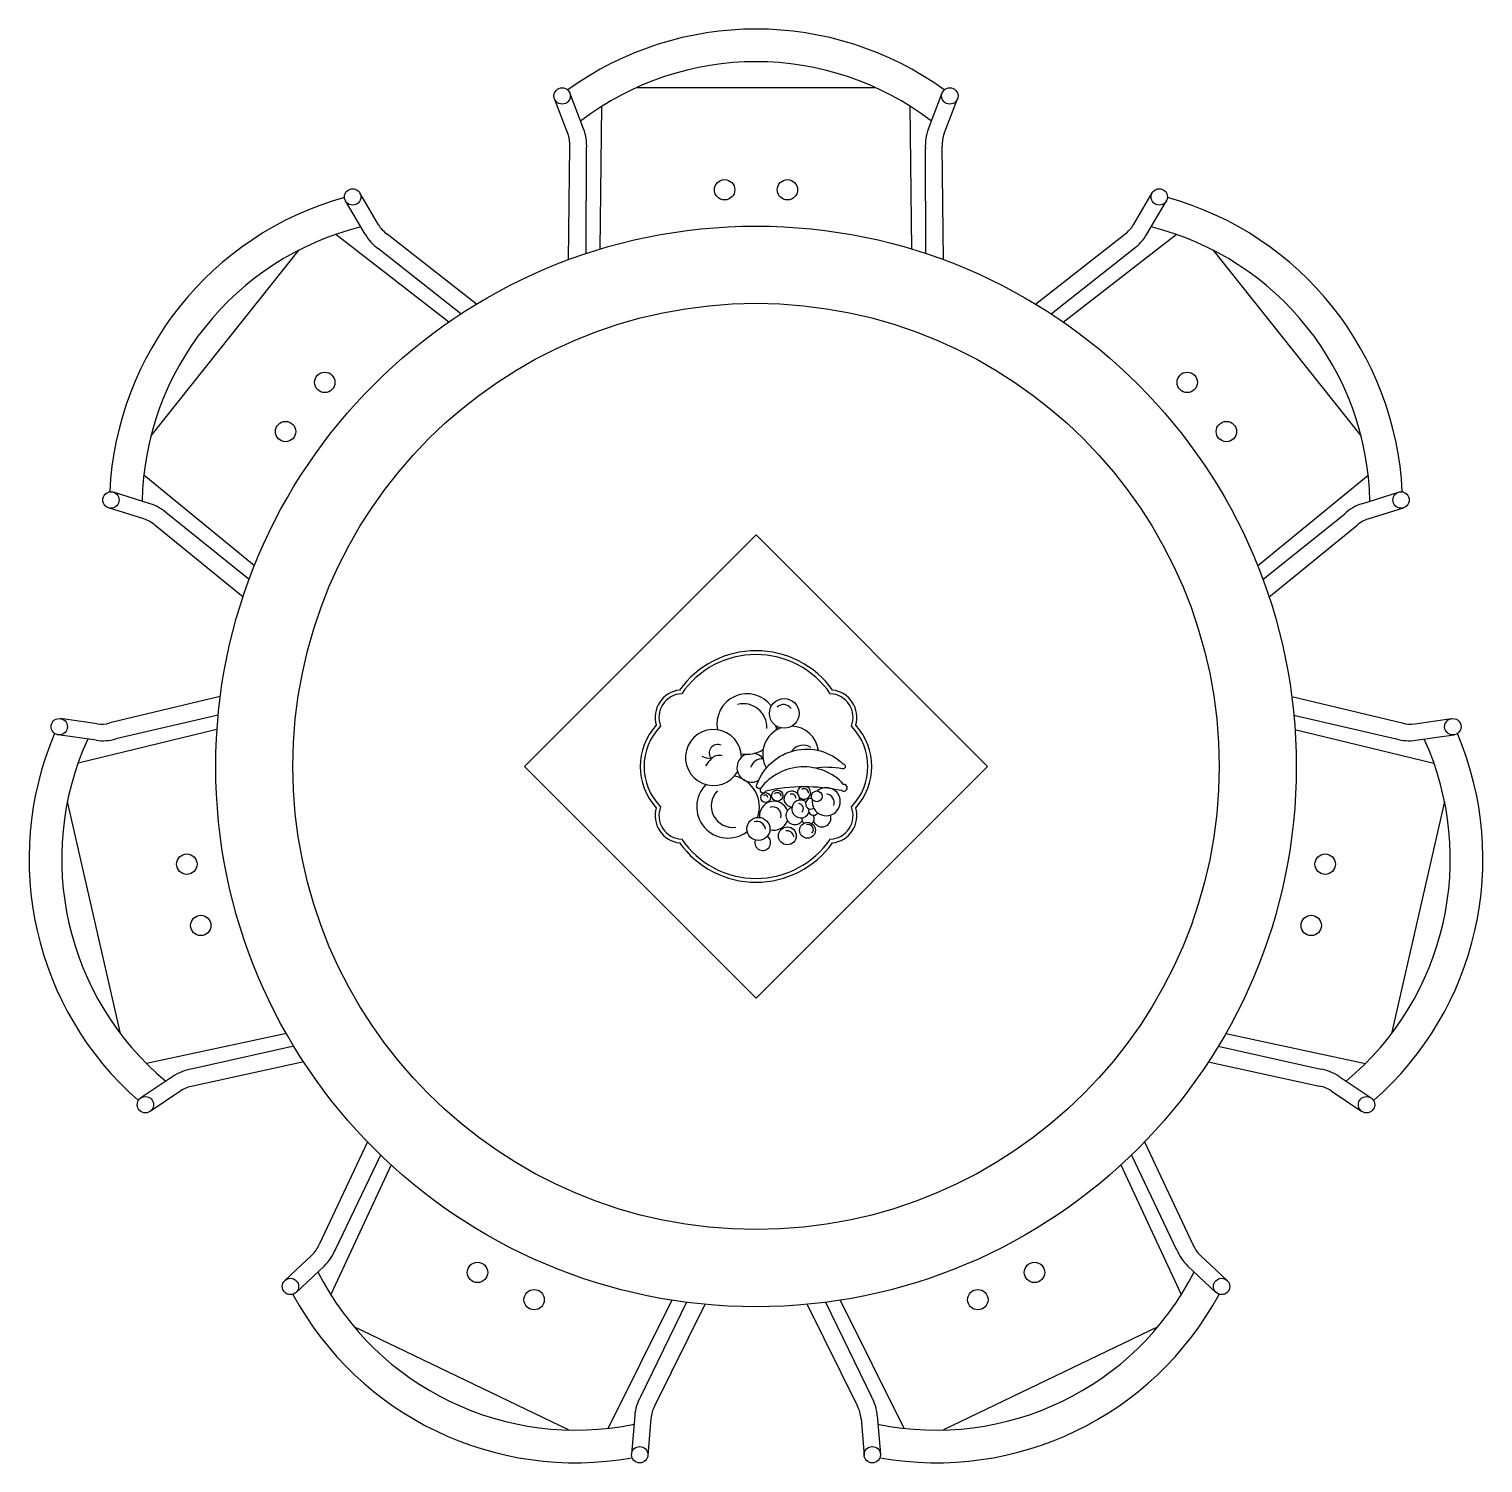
# Model space of a CAD drawing. Header units: millimetres. Extents: x -915.55 to -913.66, y 2627.5 to 2629.36.
import ezdxf

# ---------------------------------------------------------------- set-up
doc = ezdxf.new("R2010")
doc.units = ezdxf.units.MM
doc.header["$LTSCALE"] = 10
doc.layers.add('Móveis_mesas', color=2, linetype='Continuous')

msp = doc.modelspace()

# ---------------------------------------------------------------- linework, layer by layer
at = {"layer": 'Móveis_mesas', "color": 1}
for p, q in [((-914.7603, 2629.2836), (-914.452, 2629.2836)), ((-914.8081, 2629.074), (-914.8057, 2629.2592)), ((-914.4042, 2629.074), (-914.4066, 2629.2592)), ((-915.0043, 2628.9795), (-915.1506, 2629.0931)), ((-914.208, 2628.9795), (-914.0617, 2629.0931)), ((-915.3901, 2628.8318), (-915.1979, 2629.0729)), ((-914.0144, 2629.0729), (-913.8221, 2628.8318)), ((-915.256, 2628.6638), (-915.3994, 2628.7811)), ((-913.9562, 2628.6638), (-913.8129, 2628.7811)), ((-915.3045, 2628.4515), (-915.4845, 2628.4079)), ((-913.9078, 2628.4515), (-913.7277, 2628.4079)), ((-915.4296, 2628.0577), (-915.4982, 2628.3583)), ((-913.714, 2628.3583), (-913.7826, 2628.0577)), ((-915.2146, 2628.0578), (-915.3958, 2628.0189)), ((-913.9976, 2628.0578), (-913.8165, 2628.0189)), ((-915.0789, 2627.8875), (-915.1571, 2627.7196)), ((-914.1334, 2627.8875), (-914.0552, 2627.7196)), ((-914.715, 2627.7123), (-914.7975, 2627.5464)), ((-914.4972, 2627.7123), (-914.4147, 2627.5464)), ((-914.849, 2627.5442), (-915.1268, 2627.6779)), ((-914.0855, 2627.6779), (-914.3633, 2627.5442))]:
    msp.add_line(p, q, dxfattribs=at)
at = {"layer": 'Móveis_mesas'}
for p, q in [((-914.8499, 2629.2237), (-914.8672, 2629.2687)), ((-914.8295, 2629.2297), (-914.8474, 2629.2763)), ((-914.3828, 2629.2297), (-914.3649, 2629.2763)), ((-914.3623, 2629.2237), (-914.3451, 2629.2687)), ((-914.8489, 2629.0603), (-914.8474, 2629.2075)), ((-914.826, 2629.0683), (-914.8256, 2629.2043)), ((-914.3863, 2629.0683), (-914.3867, 2629.2043)), ((-914.3634, 2629.0603), (-914.3648, 2629.2075)), ((-915.0952, 2629.1056), (-915.1196, 2629.1471)), ((-914.1171, 2629.1056), (-914.0927, 2629.1471)), ((-915.1126, 2629.0934), (-915.1379, 2629.1364)), ((-914.0996, 2629.0934), (-914.0744, 2629.1364)), ((-914.9681, 2629.0029), (-915.0841, 2629.0936)), ((-914.2442, 2629.0029), (-914.1282, 2629.0936)), ((-914.9886, 2628.99), (-915.0952, 2629.0745)), ((-914.2236, 2628.99), (-914.1171, 2629.0745)), ((-915.3912, 2628.7441), (-915.4387, 2628.7591)), ((-913.8211, 2628.7441), (-913.7736, 2628.7591)), ((-915.3992, 2628.7244), (-915.4451, 2628.7389)), ((-913.8131, 2628.7244), (-913.7672, 2628.7389)), ((-915.2708, 2628.6233), (-915.385, 2628.7162)), ((-915.2628, 2628.6462), (-915.3688, 2628.7313)), ((-913.9495, 2628.6462), (-913.8434, 2628.7313)), ((-913.9415, 2628.6233), (-913.8273, 2628.7162)), ((-915.3003, 2628.4943), (-915.4434, 2628.4602)), ((-913.912, 2628.4943), (-913.7688, 2628.4602)), ((-915.303, 2628.4702), (-915.4354, 2628.4396)), ((-913.9093, 2628.4702), (-913.7768, 2628.4396)), ((-915.4598, 2628.459), (-915.5074, 2628.4658)), ((-913.7525, 2628.459), (-913.7048, 2628.4658)), ((-915.4611, 2628.4377), (-915.5105, 2628.4448)), ((-913.7511, 2628.4377), (-913.7018, 2628.4448)), ((-915.2051, 2628.0415), (-915.3378, 2628.0117)), ((-914.0072, 2628.0415), (-913.8745, 2628.0117)), ((-915.1922, 2628.021), (-915.336, 2627.9896)), ((-914.0201, 2628.021), (-913.8762, 2627.9896)), ((-915.3617, 2628.0022), (-915.4031, 2627.9744)), ((-913.8506, 2628.0022), (-913.8092, 2627.9744)), ((-915.3513, 2627.9836), (-915.3913, 2627.9568)), ((-913.861, 2627.9836), (-913.821, 2627.9568)), ((-915.1097, 2627.9175), (-915.1723, 2627.7843)), ((-914.1026, 2627.9175), (-914.04, 2627.7843)), ((-915.0926, 2627.9004), (-915.1512, 2627.7777)), ((-914.1197, 2627.9004), (-914.0611, 2627.7777)), ((-915.1815, 2627.7708), (-915.2166, 2627.7378)), ((-915.1658, 2627.7565), (-915.2021, 2627.7223)), ((-914.0465, 2627.7565), (-914.0102, 2627.7223)), ((-914.0307, 2627.7708), (-913.9957, 2627.7378)), ((-914.6964, 2627.7096), (-914.7557, 2627.5873)), ((-914.6723, 2627.7069), (-914.7375, 2627.5749)), ((-914.54, 2627.7069), (-914.4748, 2627.5749)), ((-914.5159, 2627.7096), (-914.4565, 2627.5873)), ((-914.7633, 2627.5626), (-914.7673, 2627.513)), ((-914.7422, 2627.5592), (-914.7462, 2627.5112)), ((-914.47, 2627.5592), (-914.4661, 2627.5112)), ((-914.449, 2627.5626), (-914.4449, 2627.513))]:
    msp.add_line(p, q, dxfattribs=at)
at = {"layer": 'Móveis_mesas', "color": 1}
msp.add_lwpolyline([(-914.9061, 2628.4038), (-914.6061, 2628.1038), (-914.3061, 2628.4038), (-914.6061, 2628.7038)], close=True, dxfattribs=at)
for points in [[(-914.7355, 2628.3502, 0.464622), (-914.7051, 2628.3048, 0.515229), (-914.5071, 2628.3048, 0.464622), (-914.4768, 2628.3502, 0.385564), (-914.4768, 2628.4573, 0.464622), (-914.5071, 2628.5028, 0.515229), (-914.7051, 2628.5028, 0.464622), (-914.7355, 2628.4573, 0.385564)], [(-914.7298, 2628.3514, 0.514772), (-914.7024, 2628.3096, 0.527868), (-914.5099, 2628.3096, 0.514772), (-914.4825, 2628.3514, 0.408), (-914.4825, 2628.4561, 0.514772), (-914.5099, 2628.498, 0.527868), (-914.7024, 2628.498, 0.514772), (-914.7298, 2628.4561, 0.408)], [(-914.4926, 2628.3806, 0.466248), (-914.6, 2628.3757, 1.2349), (-914.5933, 2628.3723, -0.107322), (-914.4954, 2628.3729, 1.512351)]]:
    msp.add_lwpolyline(points, format="xyb", close=True, dxfattribs=at)
for points in [[(-914.5862, 2628.4821, 0.800509), (-914.6561, 2628.4512, 0.800509)], [(-914.6192, 2628.4197, 1.061423), (-914.6027, 2628.3859, 1.061423)], [(-914.6, 2628.3757, -0.907273), (-914.6045, 2628.3813, -0.543155), (-914.4935, 2628.4074, -1.038224), (-914.4946, 2628.4006, 0.085615), (-914.5297, 2628.4017, 0.085615)]]:
    msp.add_lwpolyline(points, format="xyb", dxfattribs=at)
at = {"layer": 'Móveis_mesas'}
for centre, radius in [((-914.8573, 2629.2725), 0.0106), ((-914.355, 2629.2725), 0.0106), ((-915.1287, 2629.1417), 0.0106), ((-914.0836, 2629.1417), 0.0106), ((-914.6061, 2628.4038), 0.7), ((-915.4419, 2628.749), 0.0106), ((-913.7704, 2628.749), 0.0106), ((-915.5089, 2628.4553), 0.0106), ((-913.7033, 2628.4553), 0.0106), ((-915.3972, 2627.9656), 0.0106), ((-913.8151, 2627.9656), 0.0106), ((-915.2093, 2627.7301), 0.0106), ((-914.0029, 2627.7301), 0.0106), ((-914.7568, 2627.5121), 0.0106), ((-914.4555, 2627.5121), 0.0106)]:
    msp.add_circle(centre, radius, dxfattribs=at)
at = {"layer": 'Móveis_mesas', "color": 1}
for centre, radius in [((-914.6468, 2629.1509), 0.0132), ((-914.5654, 2629.1509), 0.0132), ((-914.6061, 2628.4038), 0.6), ((-915.1649, 2628.9014), 0.0132), ((-914.0474, 2628.9014), 0.0132), ((-915.2156, 2628.8377), 0.0132), ((-913.9967, 2628.8377), 0.0132), ((-914.5696, 2628.4725), 0.0192), ((-914.5936, 2628.3635), 0.00641), ((-914.5786, 2628.3661), 0.00725), ((-914.5274, 2628.3651), 0.00695), ((-914.6031, 2628.3228), 0.015), ((-914.5655, 2628.3139), 0.0116), ((-914.5394, 2628.3211), 0.0102), ((-915.3436, 2628.2772), 0.0132), ((-913.8687, 2628.2772), 0.0132), ((-915.3255, 2628.1978), 0.0132), ((-913.8868, 2628.1978), 0.0132), ((-914.967, 2627.7483), 0.0132), ((-914.2453, 2627.7483), 0.0132), ((-914.8936, 2627.713), 0.0132), ((-914.3187, 2627.713), 0.0132)]:
    msp.add_circle(centre, radius, dxfattribs=at)
at = {"layer": 'Móveis_mesas'}
for centre, radius, start, end in [((-914.6061, 2628.9424), 0.4167, 54.165, 125.835), ((-914.6061, 2628.9424), 0.3744, 52.6198, 127.3802), ((-914.8859, 2629.2099), 0.0385, 356.4398, 21.0016), ((-914.886, 2629.208), 0.0605, 356.4398, 21.0297), ((-914.3263, 2629.208), 0.0605, 158.9703, 183.5602), ((-914.3264, 2629.2099), 0.0385, 158.9984, 183.5602), ((-915.0273, 2628.7396), 0.4167, 105.5935, 177.2636), ((-914.185, 2628.7396), 0.4167, 2.7364, 74.4065), ((-915.0273, 2628.7396), 0.3744, 104.0483, 178.8088), ((-915.0605, 2629.124), 0.0605, 210.3989, 234.9888), ((-915.062, 2629.1251), 0.0385, 210.4269, 234.9888), ((-914.1503, 2629.1251), 0.0385, 305.0112, 329.5731), ((-914.1518, 2629.124), 0.0605, 305.0112, 329.6011), ((-914.185, 2628.7396), 0.3744, 1.1912, 75.9517), ((-915.4094, 2628.6864), 0.0605, 47.8684, 72.4583), ((-913.8028, 2628.6864), 0.0605, 107.5417, 132.1316), ((-915.4108, 2628.6877), 0.0385, 47.8684, 72.4302), ((-913.8015, 2628.6877), 0.0385, 107.5698, 132.1316), ((-915.4543, 2628.4971), 0.0385, 261.8555, 286.4173), ((-913.758, 2628.4971), 0.0385, 253.5827, 278.1445), ((-915.1313, 2628.2839), 0.4167, 157.0221, 228.6922), ((-915.1313, 2628.2839), 0.3744, 155.4769, 230.2374), ((-915.4525, 2628.4976), 0.0605, 261.8274, 286.4173), ((-914.081, 2628.2839), 0.3744, 309.7626, 24.5231), ((-914.081, 2628.2839), 0.4167, 311.3078, 22.9779), ((-913.7597, 2628.4976), 0.0605, 253.5827, 278.1726), ((-915.328, 2627.952), 0.0605, 99.2969, 123.8868), ((-913.8843, 2627.952), 0.0605, 56.1132, 80.7031), ((-915.3298, 2627.9517), 0.0385, 99.2969, 123.8588), ((-913.8824, 2627.9517), 0.0385, 56.1412, 80.7031), ((-915.2079, 2627.7988), 0.0385, 313.2841, 337.8459), ((-915.2072, 2627.8006), 0.0605, 313.256, 337.8459), ((-914.005, 2627.8006), 0.0605, 202.1541, 226.744), ((-914.0043, 2627.7988), 0.0385, 202.1541, 226.7159), ((-914.8399, 2627.9184), 0.3744, 206.9055, 281.666), ((-914.3724, 2627.9184), 0.3744, 258.334, 333.0945), ((-914.8399, 2627.9184), 0.4167, 208.4507, 280.1208), ((-914.3724, 2627.9184), 0.4167, 259.8792, 331.5493), ((-914.703, 2627.5577), 0.0605, 150.7255, 175.3154), ((-914.5093, 2627.5577), 0.0605, 4.6846, 29.2745), ((-914.7039, 2627.5561), 0.0385, 150.7255, 175.2874), ((-914.5084, 2627.5561), 0.0385, 4.7126, 29.2745)]:
    msp.add_arc(centre, radius, start, end, dxfattribs=at)
at = {"layer": 'Móveis_mesas', "color": 1}
for centre, radius, start, end in [((-914.6227, 2628.4544), 0.0307, 357.3787, 103.7047), ((-914.5705, 2628.4721), 0.0119, 34.0385, 134.155), ((-914.6612, 2628.4154), 0.0363, 0.8768, 329.4845), ((-914.5612, 2628.4197), 0.0363, 110.3069, 209.4826), ((-914.5987, 2628.4511), 0.0193, 359.9016, 15.7922), ((-914.6177, 2628.4588), 0.0392, 348.5561, 355.1835), ((-914.5612, 2628.4197), 0.0363, 7.7212, 87.8046), ((-914.6557, 2628.4212), 0.0111, 65.4345, 220.7979), ((-914.545, 2628.4128), 0.0185, 57.5119, 142.4941), ((-914.661, 2628.4506), 0.0368, 245.2812, 265.0393), ((-914.6016, 2628.358), 0.0839, 138.2504, 146.2914), ((-914.6533, 2628.402), 0.0161, 78.1944, 132.3906), ((-914.6177, 2628.4588), 0.0392, 258.7961, 302.0807), ((-914.5978, 2628.3977), 0.0161, 86.9605, 162.1237), ((-914.6119, 2628.4023), 0.0189, 37.2996, 79.0856), ((-914.6119, 2628.4023), 0.0189, 357.2889, 0.5318), ((-914.6424, 2628.3516), 0.0406, 134.726, 307.4942), ((-914.6424, 2628.3516), 0.0406, 340.0127, 78.2097), ((-914.5439, 2628.3699), 0.00855, 112.6029, 187.9305), ((-914.5439, 2628.3699), 0.00855, 227.0482, 67.8409), ((-914.5437, 2628.3693), 0.00563, 359.8541, 122.6908), ((-914.5151, 2628.3582), 0.0182, 170.8289, 130.2443), ((-914.6365, 2628.3525), 0.0276, 134.8265, 279.0522), ((-914.5829, 2628.34), 0.0187, 20.4895, 187.1705), ((-914.594, 2628.3637), 0.00304, 355.6319, 138.7218), ((-914.5787, 2628.3644), 0.00542, 7.5949, 131.312), ((-914.5597, 2628.3617), 0.0102, 351.216, 272.0799), ((-914.5599, 2628.3626), 0.00546, 1.1962, 109.4412), ((-914.5481, 2628.3487), 0.0116, 54.0612, 337.2387), ((-914.5349, 2628.3555), 0.00695, 80.8542, 302.4788), ((-914.5166, 2628.3566), 0.0119, 344.2982, 79.7385), ((-914.5846, 2628.3402), 0.0112, 344.2711, 108.304), ((-914.5558, 2628.34), 0.0116, 108.3512, 325.436), ((-914.5512, 2628.3493), 0.00643, 312.1823, 88.9486), ((-914.5386, 2628.3358), 0.00802, 169.6672, 225.1742), ((-914.5317, 2628.347), 0.00641, 159.9709, 329.7948), ((-914.5386, 2628.3358), 0.00802, 79.4268, 83.1422), ((-914.5386, 2628.3358), 0.00802, 308.3448, 37.0284), ((-914.5206, 2628.3371), 0.0116, 162.5606, 165.4157), ((-914.5206, 2628.3371), 0.0116, 203.0028, 19.032), ((-914.6053, 2628.3209), 0.0117, 9.1531, 106.8622), ((-914.5829, 2628.34), 0.0187, 253.8735, 339.6021), ((-914.5661, 2628.3117), 0.00881, 5.4146, 100.3797), ((-914.5382, 2628.322), 0.00641, 313.2515, 111.3257), ((-914.5974, 2628.3052), 0.0102, 162.0547, 53.5948)]:
    msp.add_arc(centre, radius, start, end, dxfattribs=at)

doc.saveas('drawing.dxf')
